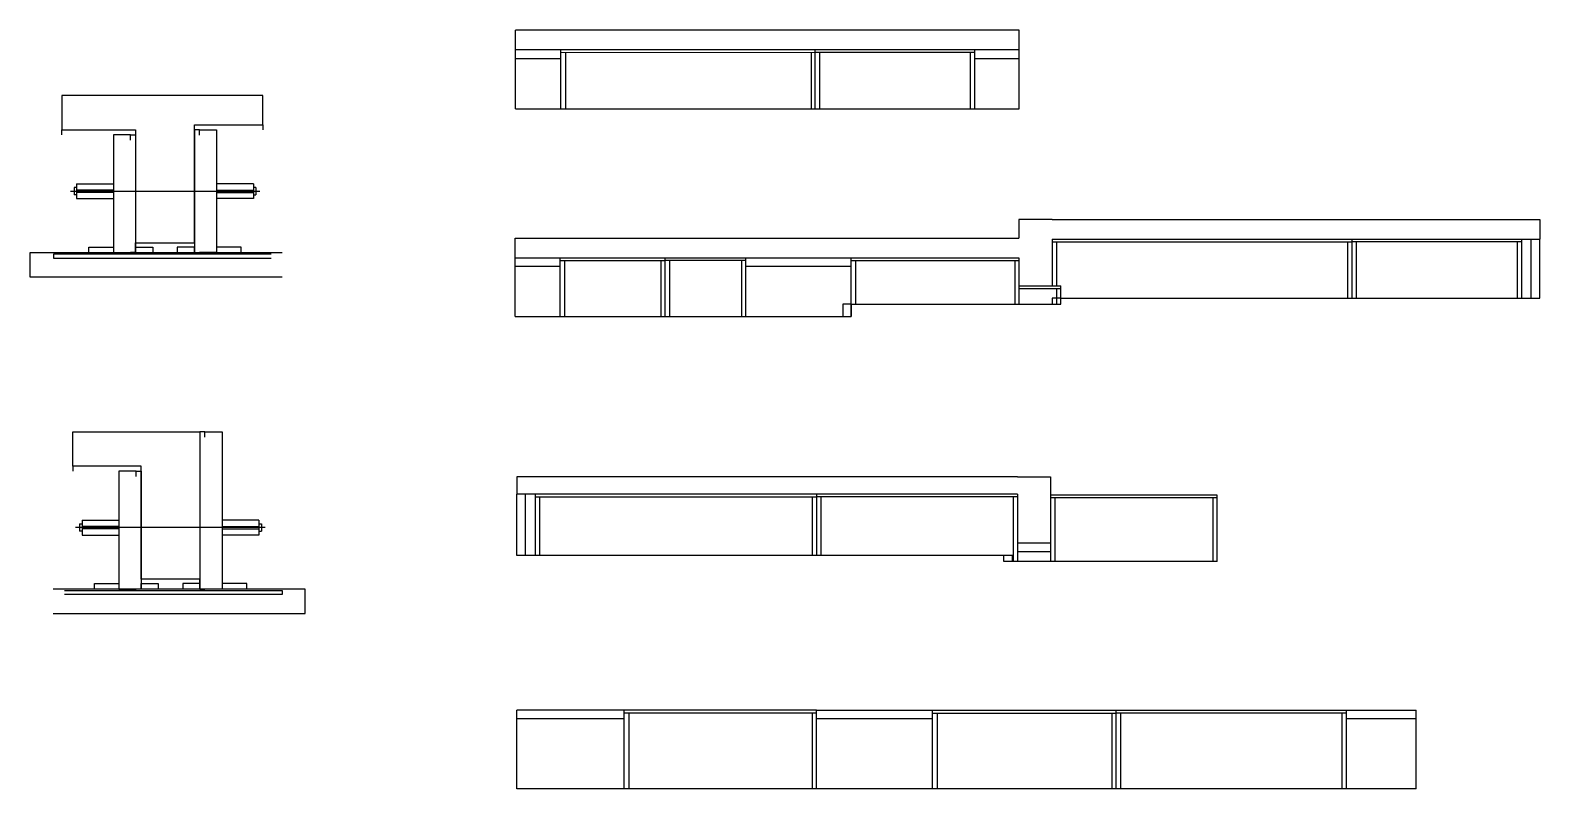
# Model space of a CAD drawing. Header units: metres. Extents: x 1705 to 2934, y 13934 to 14552.
import ezdxf

# ---------------------------------------------------------------- set-up
doc = ezdxf.new("R2010")
doc.units = ezdxf.units.M
for name, color, linetype in [('barrote', 7, 'Continuous'), ('CONCRETO', 7, 'Continuous'), ('COTA', 7, 'Continuous'), ('Madeira', 7, 'Continuous'), ('Painéis', 7, 'Continuous'), ('SARR_2.2x7', 7, 'Continuous'), ('SARR_3.5x7', 7, 'Continuous'), ('SCO-___-LAJ', 7, 'Continuous'), ('TENSOR', 7, 'Continuous')]:
    doc.layers.add(name, color=color, linetype=linetype)

msp = doc.modelspace()

# ---------------------------------------------------------------- linework, layer by layer
at = {"color": 7, "lineweight": 25}
for p, q in [((1743.2, 14427.2), (1743.2, 14415.2)), ((1743.2, 14427.2), (1773.2, 14427.2)), ((1887.2, 14427.2), (1857.2, 14427.2)), ((1887.2, 14427.2), (1887.2, 14415.2)), ((1741.2, 14424.2), (1741.2, 14418.2)), ((1743.2, 14424.2), (1741.2, 14424.2)), ((1743.2, 14418.2), (1741.2, 14418.2)), ((1773.2, 14422.2), (1743.2, 14422.2)), ((1773.2, 14420.2), (1743.2, 14420.2)), ((1743.2, 14415.2), (1773.2, 14415.2)), ((1857.2, 14422.2), (1887.2, 14422.2)), ((1857.2, 14420.2), (1887.2, 14420.2)), ((1887.2, 14415.2), (1857.2, 14415.2)), ((1889.2, 14424.2), (1887.2, 14424.2)), ((1887.2, 14418.2), (1889.2, 14418.2)), ((1889.2, 14424.2), (1889.2, 14418.2)), ((1745.7, 14150.2), (1745.7, 14144.2)), ((1745.7, 14150.2), (1747.7, 14150.2)), ((1747.7, 14153.2), (1747.7, 14141.2)), ((1747.7, 14153.2), (1777.7, 14153.2)), ((1777.7, 14148.2), (1747.7, 14148.2)), ((1777.7, 14146.2), (1747.7, 14146.2)), ((1891.7, 14153.2), (1861.7, 14153.2)), ((1861.7, 14148.2), (1891.7, 14148.2)), ((1861.7, 14146.2), (1891.7, 14146.2)), ((1891.7, 14153.2), (1891.7, 14141.2)), ((1891.7, 14150.2), (1893.7, 14150.2)), ((1893.7, 14150.2), (1893.7, 14144.2)), ((1747.7, 14144.2), (1745.7, 14144.2)), ((1747.7, 14141.2), (1777.7, 14141.2)), ((1891.7, 14141.2), (1861.7, 14141.2)), ((1891.7, 14144.2), (1893.7, 14144.2))]:
    msp.add_line(p, q, dxfattribs=at)
at = {"layer": 'barrote', "color": 7, "lineweight": 25}
for points in [[(1910.7, 14351.3), (1705.5, 14351.3), (1705.5, 14371.3), (1910.7, 14371.3)], [(1724.3, 14077.2), (1929.4, 14077.2), (1929.4, 14097.2), (1724.3, 14097.2)]]:
    msp.add_lwpolyline(points, dxfattribs=at)
at = {"layer": 'CONCRETO', "color": 7, "lineweight": 25}
for points in [[(1894.8, 14475.3), (1894.8, 14499.3), (1731.2, 14499.3), (1731.2, 14471.3), (1791.2, 14471.3), (1791.2, 14379.3), (1839.2, 14379.3), (1839.2, 14475.3)], [(1740.1, 14197.2), (1740.1, 14225.2), (1843.7, 14225.2), (1843.7, 14197.2), (1843.7, 14197.2), (1843.7, 14105.2), (1795.7, 14105.2), (1795.7, 14197.2)]]:
    msp.add_lwpolyline(points, dxfattribs=at)
at = {"layer": 'COTA', "color": 7, "lineweight": 25}
for p, q in [((2100.6, 14536.4), (2100.6, 14552.4)), ((2510.6, 14552.4), (2100.6, 14552.4)), ((2510.6, 14536.4), (2510.6, 14552.4)), ((2537.4, 14398.2), (2510.4, 14398.1)), ((2510.4, 14398.1), (2510.4, 14383.1)), ((2537.4, 14398.2), (2934.4, 14398.2)), ((2934.4, 14398.2), (2934.4, 14382.1)), ((2100.4, 14367.1), (2100.4, 14383.1)), ((2100.4, 14383.1), (2510.4, 14383.1)), ((2101.6, 14188.6), (2101.6, 14174.6)), ((2509.1, 14188.6), (2101.6, 14188.6)), ((2509.1, 14188.6), (2536.1, 14188.6)), ((2536.1, 14188.6), (2536.1, 14173.6)), ((2671.6, 14173.6), (2671.6, 14173.6))]:
    msp.add_line(p, q, dxfattribs=at)
at = {"layer": 'Madeira', "color": 7, "lineweight": 25}
for points in [[(1787.2, 14462.9), (1787.2, 14467.3), (1773.2, 14467.3), (1773.2, 14462.9)], [(1787.2, 14467.3), (1773.2, 14467.3), (1773.2, 14371.3), (1787.2, 14371.3)], [(1843.2, 14466.9), (1843.2, 14471.3), (1857.2, 14471.3), (1857.2, 14466.9)], [(1843.2, 14471.3), (1857.2, 14471.3), (1857.2, 14371.3), (1843.2, 14371.3)], [(1753.2, 14371.3), (1753.2, 14375.7), (1773.2, 14375.7), (1773.2, 14371.3)], [(1791.2, 14371.3), (1791.2, 14375.7), (1805.2, 14375.7), (1805.2, 14371.3)], [(1839.2, 14371.3), (1839.2, 14375.7), (1825.2, 14375.7), (1825.2, 14371.3)], [(1877.2, 14371.3), (1877.2, 14375.7), (1857.2, 14375.7), (1857.2, 14371.3)], [(1847.7, 14220.8), (1847.7, 14225.2), (1861.7, 14225.2), (1861.7, 14220.8)], [(1847.7, 14225.2), (1861.7, 14225.2), (1861.7, 14097.2), (1847.7, 14097.2)], [(1791.7, 14188.8), (1791.7, 14193.2), (1777.7, 14193.2), (1777.7, 14188.8)], [(1791.7, 14193.2), (1777.7, 14193.2), (1777.7, 14097.2), (1791.7, 14097.2)], [(1757.7, 14097.2), (1757.7, 14101.6), (1777.7, 14101.6), (1777.7, 14097.2)], [(1795.7, 14097.2), (1795.7, 14101.6), (1809.7, 14101.6), (1809.7, 14097.2)], [(1843.7, 14097.2), (1843.7, 14101.6), (1829.7, 14101.6), (1829.7, 14097.2)], [(1881.7, 14097.2), (1881.7, 14101.6), (1861.7, 14101.6), (1861.7, 14097.2)]]:
    msp.add_lwpolyline(points, dxfattribs=at)
at = {"layer": 'Painéis', "color": 7, "lineweight": 25}
for p, q in [((2137.1, 14552.4), (2137.1, 14552.4)), ((2100.6, 14488.4), (2100.6, 14536.4)), ((2510.6, 14536.4), (2100.6, 14536.4)), ((2344.6, 14488.4), (2344.6, 14536.4)), ((2510.6, 14488.4), (2510.6, 14536.4)), ((2100.6, 14488.4), (2510.6, 14488.4)), ((2537.4, 14382.1), (2537.4, 14344.1)), ((2537.4, 14382.1), (2934.4, 14382.1)), ((2781.4, 14382.1), (2781.4, 14334.1)), ((2934.4, 14334.1), (2934.4, 14382.1)), ((2100.4, 14319.1), (2100.4, 14367.1)), ((2100.4, 14367.1), (2510.4, 14367.1)), ((2222.4, 14319.1), (2222.4, 14367.1)), ((2373.9, 14319.1), (2373.9, 14367.1)), ((2510.4, 14367.1), (2510.4, 14344.1)), ((2510.4, 14344.1), (2544.4, 14344.1)), ((2544.4, 14329.2), (2544.4, 14344.1)), ((2373.9, 14329.2), (2544.4, 14329.2)), ((2544.4, 14334.1), (2934.4, 14334.1)), ((2100.4, 14319.1), (2373.9, 14319.1)), ((2509.1, 14174.6), (2101.6, 14174.6)), ((2101.6, 14124.6), (2101.6, 14174.6)), ((2345.6, 14174.6), (2345.6, 14124.6)), ((2509.1, 14174.6), (2509.1, 14119.6)), ((2671.6, 14173.6), (2536.1, 14173.6)), ((2536.1, 14173.6), (2536.1, 14134.6)), ((2671.6, 14119.6), (2671.6, 14173.6)), ((2536.1, 14134.6), (2509.1, 14134.6)), ((2498.1, 14124.6), (2101.6, 14124.6)), ((2498.1, 14119.6), (2498.1, 14124.6)), ((2671.6, 14119.6), (2498.1, 14119.6)), ((2101.6, 13934.5), (2101.6, 13998.5)), ((2345.6, 13998.5), (2101.6, 13998.5)), ((2345.6, 13934.5), (2345.6, 13998.5)), ((2345.6, 13934.4), (2345.6, 13998.4)), ((2345.6, 13998.4), (2833.6, 13998.4)), ((2589.6, 13934.5), (2589.6, 13998.4)), ((2776.6, 13998.4), (2776.6, 13998.5)), ((2833.6, 13934.5), (2833.6, 13998.4)), ((2345.6, 13934.5), (2101.6, 13934.5)), ((2833.6, 13934.5), (2345.6, 13934.4))]:
    msp.add_line(p, q, dxfattribs=at)
for points in [[(1731.2, 14467.3), (1731.2, 14471.3), (1791.2, 14471.3), (1791.2, 14467.3)], [(1787.2, 14467.3), (1791.2, 14467.3), (1791.2, 14371.3), (1787.2, 14371.3)], [(1839.2, 14471.3), (1839.2, 14475.3), (1894.8, 14475.3), (1894.8, 14471.3)], [(1843.2, 14471.3), (1839.2, 14471.3), (1839.2, 14371.3), (1843.2, 14371.3)], [(1791.2, 14375.7), (1791.2, 14379.3), (1839.2, 14379.3), (1839.2, 14375.7)], [(1847.7, 14225.2), (1843.7, 14225.2), (1843.7, 14097.2), (1847.7, 14097.2)], [(1795.7, 14193.2), (1795.7, 14197.2), (1740.1, 14197.2), (1740.1, 14193.2)], [(1791.7, 14193.2), (1795.7, 14193.2), (1795.7, 14097.2), (1791.7, 14097.2)], [(1843.7, 14101.6), (1843.7, 14105.2), (1795.7, 14105.2), (1795.7, 14101.6)]]:
    msp.add_lwpolyline(points, dxfattribs=at)
at = {"layer": 'SARR_2.2x7', "color": 7, "lineweight": 25}
for p, q in [((2100.6, 14529.4), (2137.1, 14529.4)), ((2137.1, 14534.6), (2344.6, 14534.2)), ((2137.1, 14534.6), (2344.6, 14534.2)), ((2474.1, 14534.2), (2344.6, 14534.2)), ((2474.1, 14529.4), (2510.6, 14529.4)), ((2537.4, 14379.9), (2781.4, 14379.9)), ((2617.9, 14379.9), (2781.4, 14379.9)), ((2919.4, 14379.9), (2781.4, 14379.9)), ((2927.4, 14334.1), (2927.4, 14382.1)), ((2100.4, 14360.1), (2136.9, 14360.1)), ((2136.9, 14364.9), (2222.4, 14364.9)), ((2136.9, 14364.9), (2222.4, 14364.9)), ((2287.9, 14364.9), (2222.4, 14364.9)), ((2287.9, 14360.1), (2373.9, 14360.1)), ((2373.9, 14364.9), (2510.4, 14364.9)), ((2510.4, 14341.9), (2544.4, 14341.9)), ((2373.9, 14329.2), (2366.9, 14329.2)), ((2366.9, 14329.2), (2366.9, 14319.1)), ((2373.9, 14329.2), (2373.9, 14319.1)), ((2544.4, 14334.1), (2537.4, 14334.1)), ((2537.4, 14334.1), (2537.4, 14329.2)), ((2108.6, 14124.6), (2108.6, 14174.6)), ((2116.6, 14172.4), (2345.6, 14172.4)), ((2116.6, 14172.4), (2345.6, 14172.4)), ((2509.1, 14172.4), (2345.6, 14172.4)), ((2671.6, 14171.4), (2536.1, 14171.4)), ((2505.1, 14124.6), (2498.1, 14124.6)), ((2505.1, 14119.6), (2505.1, 14124.6)), ((2536.1, 14127.6), (2509.1, 14127.6)), ((2188.6, 13991.5), (2101.6, 13991.5)), ((2188.6, 13996.3), (2345.6, 13996.3)), ((2439.6, 13991.4), (2345.6, 13991.4)), ((2439.6, 13996.2), (2589.6, 13996.2)), ((2776.6, 13996.2), (2589.6, 13996.2)), ((2833.6, 13991.4), (2776.6, 13991.4))]:
    msp.add_line(p, q, dxfattribs=at)
at = {"layer": 'SARR_3.5x7', "color": 7, "lineweight": 25}
for p, q in [((2137.1, 14536.8), (2137.1, 14488.8)), ((2141.6, 14488.8), (2141.6, 14534.6)), ((2341.1, 14534.2), (2341.1, 14488.4)), ((2348.1, 14534.2), (2348.1, 14488.4)), ((2470.6, 14534.2), (2470.6, 14488.4)), ((2474.1, 14536.4), (2474.1, 14488.4)), ((2540.9, 14379.9), (2540.9, 14344.1)), ((2777.9, 14379.9), (2777.9, 14334.1)), ((2784.9, 14379.9), (2784.9, 14334.1)), ((2915.9, 14379.9), (2915.9, 14334.1)), ((2919.4, 14382.1), (2919.4, 14334.1)), ((2136.9, 14319.1), (2136.9, 14367.1)), ((2287.9, 14319.1), (2287.9, 14367.1)), ((2140.4, 14364.9), (2140.4, 14319.1)), ((2218.9, 14364.9), (2218.9, 14319.1)), ((2225.9, 14364.9), (2225.9, 14319.1)), ((2284.4, 14364.9), (2284.4, 14319.1)), ((2377.4, 14364.9), (2377.4, 14329.2)), ((2506.9, 14364.9), (2506.9, 14329.2)), ((2510.4, 14364.9), (2510.4, 14329.2)), ((2540.9, 14341.9), (2540.9, 14329.2)), ((2116.6, 14174.6), (2116.6, 14124.6)), ((2120.1, 14172.4), (2120.1, 14124.6)), ((2342.1, 14172.4), (2342.1, 14124.6)), ((2349.1, 14172.4), (2349.1, 14124.6)), ((2505.6, 14172.4), (2505.6, 14119.6)), ((2536.1, 14171.4), (2536.1, 14119.6)), ((2539.6, 14171.4), (2539.6, 14119.6)), ((2668.1, 14171.4), (2668.1, 14119.6)), ((2188.6, 13998.5), (2188.6, 13934.5)), ((2439.6, 13998.4), (2439.6, 13934.5)), ((2776.6, 13998.4), (2776.6, 13934.5)), ((2193.1, 13934.5), (2193.1, 13996.3)), ((2342.1, 13996.2), (2342.1, 13934.5)), ((2444.1, 13934.5), (2444.1, 13996.2)), ((2586.1, 13996.2), (2586.1, 13934.5)), ((2593.1, 13996.2), (2593.1, 13934.5)), ((2773.1, 13996.2), (2773.1, 13934.5))]:
    msp.add_line(p, q, dxfattribs=at)
at = {"layer": 'SCO-___-LAJ', "color": 7, "lineweight": 25}
for points in [[(1901.7, 14369.9), (1724.4, 14369.9), (1724.4, 14366.7), (1901.7, 14366.7)], [(1733.3, 14095.9), (1910.6, 14095.9), (1910.6, 14092.7), (1733.3, 14092.7)]]:
    msp.add_lwpolyline(points, dxfattribs=at)
at = {"layer": 'TENSOR', "color": 7, "lineweight": 25}
for p, q in [((1738.2, 14421.2), (1892.5, 14421.2)), ((1896.7, 14147.2), (1742.4, 14147.2))]:
    msp.add_line(p, q, dxfattribs=at)

doc.saveas('drawing.dxf')
